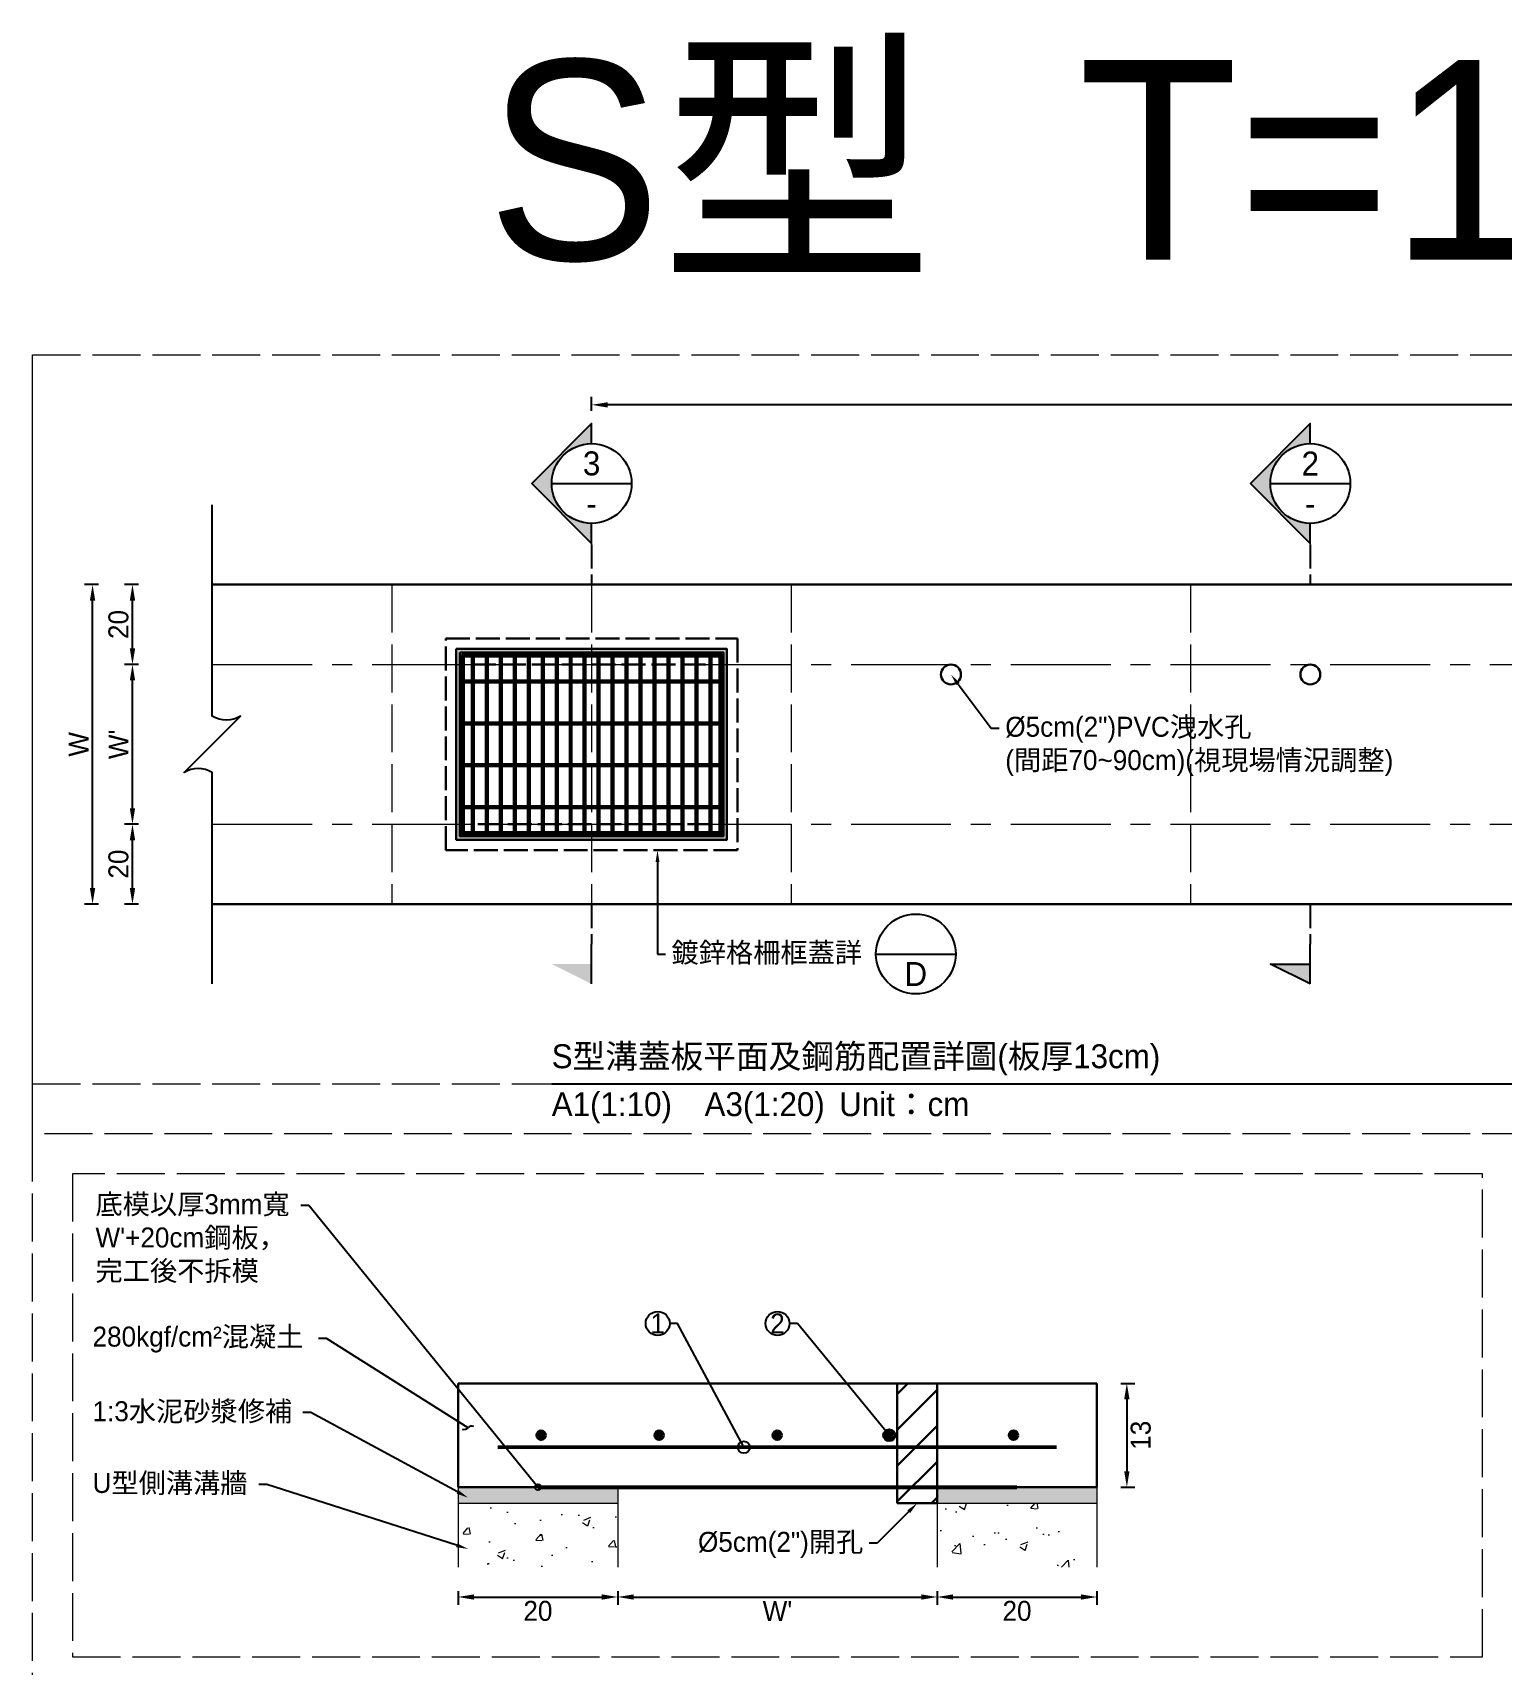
# Model space of a CAD drawing. Extents: x -2931 to 4779, y -2120 to 304.
# Drawn here: x -2000.9 to -1632.8, y -471.6 to -62.8 of the extents above; entities that cross this region are included whole.
import ezdxf
from ezdxf import colors
from ezdxf.entities.mleader import LeaderData, LeaderLine
from ezdxf.math import Vec2, Vec3

# ---------------------------------------------------------------- set-up
doc = ezdxf.new("R2010")
doc.units = 0
doc.header["$MEASUREMENT"] = 0
doc.linetypes.add('ACAD_ISO02W100', pattern=[15, 12, -3])
doc.linetypes.add('CENTERX2', pattern=[4, 2.5, -0.5, 0.5, -0.5])
doc.layers.add('一、4.基本-隱藏', color=9, linetype='ACAD_ISO02W100', lineweight=20, plot=False)
doc.layers.add('三、3.文字-註解文字', color=2, linetype='Continuous')
for name, color, linetype, lineweight in [('二、1.繪圖-既有設施', 8, 'Continuous', 20), ('二、2.繪圖-施作項目', 181, 'Continuous', 30), ('二、5.繪圖-鋼筋', 60, 'Continuous', 50), ('二、6.繪圖-其他施作項目', 35, 'Continuous', 30)]:
    doc.layers.add(name, color=color, linetype=linetype, lineweight=lineweight)
doc.styles.add('次圖名(詳圖)', font='MS PGothic.ttf', dxfattribs={"height": 6})
doc.styles.add('註解文字', font='MS PGothic.ttf', dxfattribs={"height": 5})
doc.styles.add('註解文字(詳圖)', font='MS PGothic.ttf', dxfattribs={"height": 6})
doc.dimstyles.new('註解文字', dxfattribs={"dimtxt": 5, "dimasz": 4, "dimexe": 2, "dimexo": 2.5, "dimgap": 1, "dimtad": 2, "dimzin": 0, "dimdsep": 46, "dimtxsty": '註解文字', "dimcen": 0.1, "dimclrd": 256, "dimclre": 256, "dimclrt": 256, "dimadec": 0, "dimazin": 0, "dimtfac": 1, "dimtofl": 0, "dimtmove": 0, "dimatfit": 3, "dimfxl": 1.5, "dimfxlon": 1, "dimtolj": 1, "dimtzin": 0, "dimlwd": -1, "dimlwe": -1, "dimarcsym": 1})
pattern_1 = [(45, (-3066.2158, -37.31), (-2.65165, 2.65165), []), (45, (-3065.332, -37.31), (-2.65165, 2.65165), []), (45, (-3064.448, -37.31), (-2.65165, 2.65165), []), (45, (-3063.564, -37.31), (-2.65165, 2.65165), [])]

# ---------------------------------------------------------------- blocks, each defined once
blk = doc.blocks.new('*D195')
at = {"layer": 'Defpoints', "color": 0, "transparency": 16777216}
for p in [(-1975.85, -200.96), (-1955.85, -200.96), (-1955.85, -220.96)]:
    blk.add_point(p, dxfattribs=at)
at = {"layer": '三、3.文字-註解文字', "transparency": 16777216}
for p, q in [((-1974.35, -200.96), (-1977.85, -200.96)), ((-1975.85, -216.96), (-1975.85, -204.96)), ((-1974.35, -220.96), (-1977.85, -220.96))]:
    blk.add_line(p, q, dxfattribs=at)
for points in [[(-1976.52, -204.96), (-1975.19, -204.96), (-1975.85, -200.96)], [(-1976.52, -216.96), (-1975.19, -216.96), (-1975.85, -220.96)]]:
    blk.add_solid(points, dxfattribs=at)
at = {"layer": '三、3.文字-註解文字', "transparency": 16777216, "insert": (-1979.35, -210.96), "char_height": 5, "attachment_point": 5, "rotation": 90, "style": '註解文字'}
blk.add_mtext('\\A1;20', dxfattribs=at)
blk = doc.blocks.new('*D196')
at = {"layer": 'Defpoints', "color": 0, "transparency": 16777216}
for p in [(-1975.85, -220.96), (-1955.85, -220.96), (-1955.85, -260.96)]:
    blk.add_point(p, dxfattribs=at)
at = {"layer": '三、3.文字-註解文字', "transparency": 16777216}
for p, q in [((-1974.35, -220.96), (-1977.85, -220.96)), ((-1975.85, -256.96), (-1975.85, -224.96)), ((-1974.35, -260.96), (-1977.85, -260.96))]:
    blk.add_line(p, q, dxfattribs=at)
for points in [[(-1976.52, -224.96), (-1975.19, -224.96), (-1975.85, -220.96)], [(-1976.52, -256.96), (-1975.19, -256.96), (-1975.85, -260.96)]]:
    blk.add_solid(points, dxfattribs=at)
at = {"layer": '三、3.文字-註解文字', "transparency": 16777216, "insert": (-1979.35, -240.96), "char_height": 5, "attachment_point": 5, "rotation": 90, "style": '註解文字'}
blk.add_mtext("\\A1;W'", dxfattribs=at)
blk = doc.blocks.new('*D197')
at = {"layer": 'Defpoints', "color": 0, "transparency": 16777216}
for p in [(-1975.85, -260.96), (-1955.85, -260.96), (-1955.85, -280.96)]:
    blk.add_point(p, dxfattribs=at)
at = {"layer": '三、3.文字-註解文字', "transparency": 16777216}
for p, q in [((-1974.35, -260.96), (-1977.85, -260.96)), ((-1975.85, -276.96), (-1975.85, -264.96)), ((-1974.35, -280.96), (-1977.85, -280.96))]:
    blk.add_line(p, q, dxfattribs=at)
for points in [[(-1976.52, -264.96), (-1975.19, -264.96), (-1975.85, -260.96)], [(-1976.52, -276.96), (-1975.19, -276.96), (-1975.85, -280.96)]]:
    blk.add_solid(points, dxfattribs=at)
at = {"layer": '三、3.文字-註解文字', "transparency": 16777216, "insert": (-1979.35, -270.96), "char_height": 5, "attachment_point": 5, "rotation": 90, "style": '註解文字'}
blk.add_mtext('\\A1;20', dxfattribs=at)
blk = doc.blocks.new('*D198')
at = {"layer": 'Defpoints', "color": 0, "transparency": 16777216}
for p in [(-1985.85, -200.96), (-1955.85, -200.96), (-1955.85, -280.96)]:
    blk.add_point(p, dxfattribs=at)
at = {"layer": '三、3.文字-註解文字', "transparency": 16777216}
for p, q in [((-1984.35, -200.96), (-1987.85, -200.96)), ((-1985.85, -276.96), (-1985.85, -204.96)), ((-1984.35, -280.96), (-1987.85, -280.96))]:
    blk.add_line(p, q, dxfattribs=at)
for points in [[(-1986.52, -204.96), (-1985.19, -204.96), (-1985.85, -200.96)], [(-1986.52, -276.96), (-1985.19, -276.96), (-1985.85, -280.96)]]:
    blk.add_solid(points, dxfattribs=at)
at = {"layer": '三、3.文字-註解文字', "transparency": 16777216, "insert": (-1989.35, -240.96), "char_height": 5, "attachment_point": 5, "rotation": 90, "style": '註解文字'}
blk.add_mtext('\\A1;W', dxfattribs=at)
blk = doc.blocks.new('*D199')
at = {"layer": 'Defpoints', "color": 0, "transparency": 16777216}
for p in [(-1860.85, -155.96), (-1860.85, -200.96), (-1360.85, -200.96)]:
    blk.add_point(p, dxfattribs=at)
at = {"layer": '三、3.文字-註解文字', "transparency": 16777216}
for p, q in [((-1860.85, -157.46), (-1860.85, -153.96)), ((-1360.85, -157.46), (-1360.85, -153.96)), ((-1364.85, -155.96), (-1856.85, -155.96))]:
    blk.add_line(p, q, dxfattribs=at)
for points in [[(-1856.85, -155.3), (-1856.85, -156.63), (-1860.85, -155.96)], [(-1364.85, -155.3), (-1364.85, -156.63), (-1360.85, -155.96)]]:
    blk.add_solid(points, dxfattribs=at)
at = {"layer": '三、3.文字-註解文字', "transparency": 16777216, "insert": (-1610.85, -152.46), "char_height": 5, "attachment_point": 5, "style": '註解文字'}
blk.add_mtext('\\A1;500±2', dxfattribs=at)
blk = doc.blocks.new('_Integral')
at = {"color": 0, "linetype": 'ByBlock', "lineweight": -2}
for centre, start, end in [((0.44, -0.09), 102, 168), ((-0.44, 0.09), 282, 348)]:
    blk.add_arc(centre, 0.454, start, end, dxfattribs=at)
blk = doc.blocks.new('_Small')
at = {"color": 0, "linetype": 'ByBlock', "lineweight": -2}
blk.add_circle((0, 0), 0.25, dxfattribs=at)
blk = doc.blocks.new('*D200')
at = {"layer": 'Defpoints', "color": 0, "transparency": 16777216}
for p in [(-1894.31, -436.96), (-1854.31, -436.96), (-1854.31, -454.46)]:
    blk.add_point(p, dxfattribs=at)
at = {"layer": '三、3.文字-註解文字', "transparency": 16777216}
for p, q in [((-1894.31, -452.96), (-1894.31, -456.46)), ((-1854.31, -452.96), (-1854.31, -456.46)), ((-1890.31, -454.46), (-1858.31, -454.46))]:
    blk.add_line(p, q, dxfattribs=at)
for points in [[(-1890.31, -453.8), (-1890.31, -455.13), (-1894.31, -454.46)], [(-1858.31, -453.8), (-1858.31, -455.13), (-1854.31, -454.46)]]:
    blk.add_solid(points, dxfattribs=at)
at = {"layer": '三、3.文字-註解文字', "transparency": 16777216, "insert": (-1874.31, -457.96), "char_height": 5, "attachment_point": 5, "style": '註解文字'}
blk.add_mtext('\\A1;20', dxfattribs=at)
blk = doc.blocks.new('*D201')
at = {"layer": 'Defpoints', "color": 0, "transparency": 16777216}
for p in [(-1854.31, -436.96), (-1774.31, -436.96), (-1774.31, -454.46)]:
    blk.add_point(p, dxfattribs=at)
at = {"layer": '三、3.文字-註解文字', "transparency": 16777216}
for p, q in [((-1854.31, -452.96), (-1854.31, -456.46)), ((-1774.31, -452.96), (-1774.31, -456.46)), ((-1850.31, -454.46), (-1778.31, -454.46))]:
    blk.add_line(p, q, dxfattribs=at)
for points in [[(-1850.31, -453.8), (-1850.31, -455.13), (-1854.31, -454.46)], [(-1778.31, -453.8), (-1778.31, -455.13), (-1774.31, -454.46)]]:
    blk.add_solid(points, dxfattribs=at)
at = {"layer": '三、3.文字-註解文字', "transparency": 16777216, "insert": (-1814.31, -457.96), "char_height": 5, "attachment_point": 5, "style": '註解文字'}
blk.add_mtext("\\A1;W'", dxfattribs=at)
blk = doc.blocks.new('*D202')
at = {"layer": 'Defpoints', "color": 0, "transparency": 16777216}
for p in [(-1774.31, -436.96), (-1734.31, -436.96), (-1734.31, -454.46)]:
    blk.add_point(p, dxfattribs=at)
at = {"layer": '三、3.文字-註解文字', "transparency": 16777216}
for p, q in [((-1774.31, -452.96), (-1774.31, -456.46)), ((-1734.31, -452.96), (-1734.31, -456.46)), ((-1770.31, -454.46), (-1738.31, -454.46))]:
    blk.add_line(p, q, dxfattribs=at)
for points in [[(-1770.31, -453.8), (-1770.31, -455.13), (-1774.31, -454.46)], [(-1738.31, -453.8), (-1738.31, -455.13), (-1734.31, -454.46)]]:
    blk.add_solid(points, dxfattribs=at)
at = {"layer": '三、3.文字-註解文字', "transparency": 16777216, "insert": (-1754.31, -457.96), "char_height": 5, "attachment_point": 5, "style": '註解文字'}
blk.add_mtext('\\A1;20', dxfattribs=at)
blk = doc.blocks.new('*D203')
at = {"layer": 'Defpoints', "color": 0, "transparency": 16777216}
for p in [(-1734.31, -400.96), (-1734.31, -426.96), (-1726.81, -426.96)]:
    blk.add_point(p, dxfattribs=at)
at = {"layer": '三、3.文字-註解文字', "transparency": 16777216}
for p, q in [((-1728.31, -400.96), (-1724.81, -400.96)), ((-1726.81, -404.96), (-1726.81, -422.96)), ((-1728.31, -426.96), (-1724.81, -426.96))]:
    blk.add_line(p, q, dxfattribs=at)
for points in [[(-1727.47, -404.96), (-1726.14, -404.96), (-1726.81, -400.96)], [(-1727.47, -422.96), (-1726.14, -422.96), (-1726.81, -426.96)]]:
    blk.add_solid(points, dxfattribs=at)
at = {"layer": '三、3.文字-註解文字', "transparency": 16777216, "insert": (-1723.31, -413.96), "char_height": 5, "attachment_point": 5, "rotation": 90, "style": '註解文字'}
blk.add_mtext('\\A1;13', dxfattribs=at)

msp = doc.modelspace()

# ---------------------------------------------------------------- hatches: boundary and pattern name
at = {"layer": '三、3.文字-註解文字'}
h = msp.add_hatch(color=256, dxfattribs=at)
h.dxf.hatch_style = 1
h.paths.add_polyline_path([(-1860.855, -160.658), (-1875.855, -175.658), (-1860.855, -190.658), (-1860.855, -185.658, -0.4142136), (-1870.855, -175.658, -0.4142136), (-1860.855, -165.658)])
h = msp.add_hatch(color=256, dxfattribs=at)
h.dxf.hatch_style = 1
h.paths.add_polyline_path([(-1680.855, -160.658), (-1695.855, -175.658), (-1680.855, -190.658), (-1680.855, -185.658, -0.4142136), (-1690.855, -175.658, -0.4142136), (-1680.855, -165.658)])
h = msp.add_hatch(color=256, dxfattribs=at)
h.dxf.hatch_style = 1
h.paths.add_polyline_path([(-1870.855, -295.964), (-1860.855, -300.964), (-1860.855, -295.964)])
h = msp.add_hatch(color=256, dxfattribs=at)
h.dxf.hatch_style = 1
h.paths.add_polyline_path([(-1690.855, -295.964), (-1680.855, -300.964), (-1680.855, -295.964)])
at = {"layer": '二、1.繪圖-既有設施'}
h = msp.add_hatch(dxfattribs=at)
h.set_pattern_fill('CROSS', color=256, scale=0.2)
h.set_pattern_definition([(0, (-457023.2273, -667061.6937), (1.27, 1.27), [0.635, -1.905]), (90, (-457022.9098, -667062.0112), (-1.27, 1.27), [0.635, -1.905])])
h.paths.add_polyline_path([(-1854.307, -426.964), (-1894.307, -426.964), (-1894.307, -430.964), (-1854.307, -430.964)])
h.paths.add_polyline_path([(-1734.307, -426.964), (-1774.307, -426.964), (-1774.307, -430.964), (-1734.307, -430.964)])
h = msp.add_hatch(dxfattribs=at)
h.set_pattern_fill('AR-CONC', color=256, scale=0.1)
h.set_pattern_definition([(50, (-457023.227, -667061.694), (18.2184669, -1.59390855), [1.905, -20.955]), (355, (-457023.227, -667061.694), (-3.52434214, 19.10568452), [1.524, -16.7640584]), (100.4514447, (-457021.709, -667061.826), (14.6941247, 17.5117752), [1.6190009, -17.80902446]), (46.1842, (-457023.227, -667056.614), (27.1079041, -4.2042328), [2.8575, -31.4325]), (96.6355576, (-457020.968, -667056.964), (23.7404134, 24.7426125), [2.4285023, -26.7135608]), (351.184151, (-457023.227, -667056.614), (23.7404134, 24.7426125), [2.2859967, -25.1459732]), (21, (-457020.687, -667057.884), (15.16143913, -10.22651982), [1.905, -20.955]), (326, (-457020.687, -667057.884), (6.18020283, 18.4187966), [1.524, -16.764]), (71.451445, (-457019.424, -667058.736), (21.34164193, 8.1922769), [1.6190009, -17.80899376]), (37.5, (-457023.227, -667061.6937), (0.308860325, 8.455503887), [0, -16.5608, 0, -17.018, 0, -16.8275]), (7.5, (-457023.227, -667061.694), (6.68196625, 10.01805748), [0, -9.7028, 0, -16.1798, 0, -6.4135]), (327.5, (-457028.8915, -667061.694), (13.559059517, -0.5728744), [0, -6.35, 0, -19.812, 0, -26.289]), (317.5, (-457031.431, -667061.694), (14.81291814, 2.5426491), [0, -8.255, 0, -13.1572, 0, -18.669])])
h.paths.add_polyline_path([(-1774.307, -446.964), (-1734.307, -446.964), (-1734.307, -430.964), (-1774.307, -430.964)])
h.paths.add_polyline_path([(-1894.307, -446.964), (-1854.307, -446.964), (-1854.307, -430.964), (-1894.307, -430.964)])
at = {"layer": '二、5.繪圖-鋼筋'}
h = msp.add_hatch(color=256, dxfattribs=at)
h.dxf.hatch_style = 1
h.paths.add_polyline_path([(-1872.507, -413.964, 1), (-1874.507, -413.964, 1)])
h = msp.add_hatch(color=256, dxfattribs=at)
h.dxf.hatch_style = 1
h.paths.add_polyline_path([(-1842.927, -413.964, 1), (-1844.927, -413.964, 1)])
h = msp.add_hatch(color=256, dxfattribs=at)
h.dxf.hatch_style = 1
h.paths.add_polyline_path([(-1813.357, -413.964, 1), (-1815.357, -413.964, 1)])
h = msp.add_hatch(color=256, dxfattribs=at)
h.dxf.hatch_style = 1
h.paths.add_polyline_path([(-1785.307, -413.964, 1), (-1787.307, -413.964, 1)])
h = msp.add_hatch(color=256, dxfattribs=at)
h.dxf.hatch_style = 1
h.paths.add_polyline_path([(-1754.207, -413.964, 1), (-1756.207, -413.964, 1)])
at = {"layer": '二、6.繪圖-其他施作項目'}
h = msp.add_hatch(color=256, dxfattribs=at)
h.dxf.hatch_style = 1
h.paths.add_polyline_path([(-1894.755, -217.064), (-1894.755, -264.864), (-1826.955, -264.864), (-1826.955, -217.064)])
h.paths.add_polyline_path([(-1893.855, -217.964), (-1827.855, -217.964), (-1827.855, -263.964), (-1893.855, -263.964)], flags=16)
h.paths.add_polyline_path([(-1890.855, -220.964), (-1830.855, -220.964), (-1830.855, -260.964), (-1890.855, -260.964)], flags=0)
h = msp.add_hatch(dxfattribs=at)
h.set_pattern_fill('ANSI34', color=256, scale=5)
h.set_pattern_definition(pattern_1)
h.paths.add_polyline_path([(-1828.855, -224.964), (-1892.855, -224.964), (-1892.855, -225.464), (-1828.855, -225.464)])
h = msp.add_hatch(dxfattribs=at)
h.set_pattern_fill('ANSI34', color=256, scale=5)
h.set_pattern_definition(pattern_1)
h.paths.add_polyline_path([(-1828.855, -235.464), (-1892.855, -235.464), (-1892.855, -235.964), (-1828.855, -235.964)])
h = msp.add_hatch(dxfattribs=at)
h.set_pattern_fill('ANSI34', color=256, scale=5)
h.set_pattern_definition(pattern_1)
h.paths.add_polyline_path([(-1828.855, -245.964), (-1892.855, -245.964), (-1892.855, -246.464), (-1828.855, -246.464)])
h = msp.add_hatch(dxfattribs=at)
h.set_pattern_fill('ANSI34', color=256, scale=5)
h.set_pattern_definition(pattern_1)
h.paths.add_polyline_path([(-1828.855, -256.464), (-1892.855, -256.464), (-1892.855, -256.964), (-1828.855, -256.964)])
h = msp.add_hatch(dxfattribs=at)
h.set_pattern_fill('ANSI31', color=256, scale=2)
h.set_pattern_definition([(45, (-457292.82, -665960.346), (-4.49012806, 4.49012806), [])])
h.paths.add_polyline_path([(-1774.307, -400.964), (-1784.307, -400.964), (-1784.307, -430.964), (-1774.307, -430.964)])

# ---------------------------------------------------------------- linework, layer by layer
at = {"layer": '一、4.基本-隱藏'}
for points in [[(-2000.855, -143.464), (-1220.855, -143.464), (-1220.855, -650.464), (-2000.855, -650.464)], [(-2000.855, -143.464), (-1220.855, -143.464), (-1220.855, -338.464), (-2000.855, -338.464)], [(-1637.759, -348.464), (-1990.855, -348.464), (-1990.855, -469.464), (-1637.759, -469.464)]]:
    msp.add_lwpolyline(points, close=True, dxfattribs=at)
for points in [[(-1910.855, -200.964), (-1910.855, -280.964)], [(-1860.855, -200.964), (-1860.855, -280.964)], [(-1810.855, -200.964), (-1810.855, -280.964)], [(-1710.855, -200.964), (-1710.855, -280.964)], [(-2000.855, -325.964), (-1220.855, -325.964)], [(-1990.855, -469.464), (-1637.759, -469.464)]]:
    msp.add_lwpolyline(points, dxfattribs=at)
at = {"layer": '三、3.文字-註解文字'}
for points in [[(-1860.855, -165.658), (-1860.855, -160.658), (-1875.855, -175.658), (-1860.855, -190.658), (-1860.855, -185.658)], [(-1680.855, -165.658), (-1680.855, -160.658), (-1695.855, -175.658), (-1680.855, -190.658), (-1680.855, -185.658)], [(-1870.855, -175.658), (-1850.855, -175.658)], [(-1690.855, -175.658), (-1670.855, -175.658)], [(-1860.855, -300.964), (-1860.855, -290.964)], [(-1789.658, -293.464), (-1769.658, -293.464)], [(-1680.855, -300.964), (-1680.855, -290.964)], [(-1680.855, -300.964), (-1690.855, -295.964), (-1680.855, -295.964)], [(-1870.855, -325.964), (-1350.855, -325.964)]]:
    msp.add_lwpolyline(points, dxfattribs=at)
msp.add_lwpolyline([(-1955.855, -300.964), (-1955.855, -248.035, 0.2828427), (-1962.926, -248.035), (-1948.784, -233.893, -0.2828427), (-1955.855, -233.893), (-1955.855, -180.964)], format="xyb", dxfattribs=at)
at = {"layer": '三、3.文字-註解文字', "linetype": 'ACAD_ISO02W100', "ltscale": 0.5}
for points in [[(-1860.855, -190.964), (-1860.855, -200.964)], [(-1680.855, -190.964), (-1680.855, -200.964)], [(-1860.855, -280.964), (-1860.855, -290.964)], [(-1680.855, -280.964), (-1680.855, -290.964)]]:
    msp.add_lwpolyline(points, dxfattribs=at)
at = {"layer": '三、3.文字-註解文字'}
for centre, radius in [((-1860.855, -175.658), 10), ((-1680.855, -175.658), 10), ((-1779.658, -293.464), 10), ((-1844.307, -385.964), 3), ((-1814.307, -385.964), 3)]:
    msp.add_circle(centre, radius, dxfattribs=at)
at = {"layer": '二、1.繪圖-既有設施', "linetype": 'CENTERX2', "ltscale": 10}
for points in [[(-1955.855, -220.964), (-1265.855, -220.964)], [(-1955.855, -260.964), (-1265.855, -260.964)]]:
    msp.add_lwpolyline(points, dxfattribs=at)
at = {"layer": '二、1.繪圖-既有設施'}
for points in [[(-1894.307, -426.964), (-1894.307, -446.964)], [(-1854.307, -426.964), (-1854.307, -446.964)], [(-1774.307, -426.964), (-1774.307, -446.964)], [(-1734.307, -426.964), (-1734.307, -446.964)], [(-1894.307, -430.964), (-1854.307, -430.964)], [(-1774.307, -430.964), (-1734.307, -430.964)]]:
    msp.add_lwpolyline(points, dxfattribs=at)
at = {"layer": '二、2.繪圖-施作項目'}
for points in [[(-1955.855, -200.964), (-1265.855, -200.964)], [(-1955.855, -280.964), (-1265.855, -280.964)], [(-1894.307, -400.964), (-1734.307, -400.964)], [(-1894.307, -400.964), (-1894.307, -426.964)], [(-1734.307, -426.964), (-1734.307, -400.964)], [(-1894.307, -426.964), (-1734.307, -426.964)]]:
    msp.add_lwpolyline(points, dxfattribs=at)
at = {"layer": '二、5.繪圖-鋼筋'}
msp.add_lwpolyline([(-1884.307, -416.964), (-1744.407, -416.964)], dxfattribs=at)
for centre in [(-1873.507, -413.964), (-1843.927, -413.964), (-1814.357, -413.964), (-1786.307, -413.964), (-1755.207, -413.964)]:
    msp.add_circle(centre, 1, dxfattribs=at)
at = {"layer": '二、6.繪圖-其他施作項目', "linetype": 'ACAD_ISO02W100', "ltscale": 0.5}
for points in [[(-1897.355, -214.464), (-1824.355, -214.464), (-1824.355, -267.464), (-1897.355, -267.464)], [(-1890.855, -220.964), (-1830.855, -220.964), (-1830.855, -260.964), (-1890.855, -260.964)]]:
    msp.add_lwpolyline(points, close=True, dxfattribs=at)
at = {"layer": '二、6.繪圖-其他施作項目'}
for points in [[(-1894.755, -217.064), (-1826.955, -217.064), (-1826.955, -264.864), (-1894.755, -264.864)], [(-1893.855, -217.964), (-1827.855, -217.964), (-1827.855, -263.964), (-1893.855, -263.964)], [(-1893.355, -218.464), (-1828.355, -218.464), (-1828.355, -263.464), (-1893.355, -263.464)]]:
    msp.add_lwpolyline(points, close=True, dxfattribs=at)
for points in [[(-1893.355, -218.464), (-1828.355, -218.464)], [(-1893.355, -218.464), (-1893.355, -263.464)], [(-1892.855, -218.464), (-1892.855, -263.464)], [(-1892.855, -218.964), (-1828.855, -218.964)], [(-1890.855, -218.964), (-1890.855, -224.964)], [(-1890.355, -218.964), (-1890.355, -224.964)], [(-1887.355, -218.964), (-1887.355, -224.964)], [(-1886.855, -218.964), (-1886.855, -224.964)], [(-1883.855, -218.964), (-1883.855, -224.964)], [(-1883.355, -218.964), (-1883.355, -224.964)], [(-1880.355, -218.964), (-1880.355, -224.964)], [(-1879.855, -218.964), (-1879.855, -224.964)], [(-1876.855, -218.964), (-1876.855, -224.964)], [(-1876.355, -218.964), (-1876.355, -224.964)], [(-1873.355, -218.964), (-1873.355, -224.964)], [(-1872.855, -218.964), (-1872.855, -224.964)], [(-1869.855, -218.964), (-1869.855, -224.964)], [(-1869.355, -218.964), (-1869.355, -224.964)], [(-1866.355, -218.964), (-1866.355, -224.964)], [(-1865.855, -218.964), (-1865.855, -224.964)], [(-1862.855, -218.964), (-1862.855, -224.964)], [(-1862.355, -218.964), (-1862.355, -224.964)], [(-1859.355, -218.964), (-1859.355, -224.964)], [(-1858.855, -218.964), (-1858.855, -224.964)], [(-1855.855, -218.964), (-1855.855, -224.964)], [(-1855.355, -218.964), (-1855.355, -224.964)], [(-1852.355, -218.964), (-1852.355, -224.964)], [(-1851.855, -218.964), (-1851.855, -224.964)], [(-1848.855, -218.964), (-1848.855, -224.964)], [(-1848.355, -218.964), (-1848.355, -224.964)], [(-1845.355, -218.964), (-1845.355, -224.964)], [(-1844.855, -218.964), (-1844.855, -224.964)], [(-1841.855, -218.964), (-1841.855, -224.964)], [(-1841.355, -218.964), (-1841.355, -224.964)], [(-1838.355, -218.964), (-1838.355, -224.964)], [(-1837.855, -218.964), (-1837.855, -224.964)], [(-1834.855, -218.964), (-1834.855, -224.964)], [(-1834.355, -218.964), (-1834.355, -224.964)], [(-1831.355, -218.964), (-1831.355, -224.964)], [(-1830.855, -218.964), (-1830.855, -224.964)], [(-1828.855, -218.464), (-1828.855, -263.464)], [(-1828.355, -218.464), (-1828.355, -263.464)], [(-1892.855, -224.964), (-1828.855, -224.964)], [(-1892.855, -225.464), (-1828.855, -225.464)], [(-1890.855, -225.464), (-1890.855, -235.464)], [(-1890.355, -225.464), (-1890.355, -235.464)], [(-1887.355, -225.464), (-1887.355, -235.464)], [(-1886.855, -225.464), (-1886.855, -235.464)], [(-1883.855, -225.464), (-1883.855, -235.464)], [(-1883.355, -225.464), (-1883.355, -235.464)], [(-1880.355, -225.464), (-1880.355, -235.464)], [(-1879.855, -225.464), (-1879.855, -235.464)], [(-1876.855, -225.464), (-1876.855, -235.464)], [(-1876.355, -225.464), (-1876.355, -235.464)], [(-1873.355, -225.464), (-1873.355, -235.464)], [(-1872.855, -225.464), (-1872.855, -235.464)], [(-1869.855, -225.464), (-1869.855, -235.464)], [(-1869.355, -225.464), (-1869.355, -235.464)], [(-1866.355, -225.464), (-1866.355, -235.464)], [(-1865.855, -225.464), (-1865.855, -235.464)], [(-1862.855, -225.464), (-1862.855, -235.464)], [(-1862.355, -225.464), (-1862.355, -235.464)], [(-1859.355, -225.464), (-1859.355, -235.464)], [(-1858.855, -225.464), (-1858.855, -235.464)], [(-1855.855, -225.464), (-1855.855, -235.464)], [(-1855.355, -225.464), (-1855.355, -235.464)], [(-1852.355, -225.464), (-1852.355, -235.464)], [(-1851.855, -225.464), (-1851.855, -235.464)], [(-1848.855, -225.464), (-1848.855, -235.464)], [(-1848.355, -225.464), (-1848.355, -235.464)], [(-1845.355, -225.464), (-1845.355, -235.464)], [(-1844.855, -225.464), (-1844.855, -235.464)], [(-1841.855, -225.464), (-1841.855, -235.464)], [(-1841.355, -225.464), (-1841.355, -235.464)], [(-1838.355, -225.464), (-1838.355, -235.464)], [(-1837.855, -225.464), (-1837.855, -235.464)], [(-1834.855, -225.464), (-1834.855, -235.464)], [(-1834.355, -225.464), (-1834.355, -235.464)], [(-1831.355, -225.464), (-1831.355, -235.464)], [(-1830.855, -225.464), (-1830.855, -235.464)], [(-1892.855, -235.464), (-1828.855, -235.464)], [(-1892.855, -235.964), (-1828.855, -235.964)], [(-1890.855, -235.964), (-1890.855, -245.964)], [(-1890.355, -235.964), (-1890.355, -245.964)], [(-1887.355, -235.964), (-1887.355, -245.964)], [(-1886.855, -235.964), (-1886.855, -245.964)], [(-1883.855, -235.964), (-1883.855, -245.964)], [(-1883.355, -235.964), (-1883.355, -245.964)], [(-1880.355, -235.964), (-1880.355, -245.964)], [(-1879.855, -235.964), (-1879.855, -245.964)], [(-1876.855, -235.964), (-1876.855, -245.964)], [(-1876.355, -235.964), (-1876.355, -245.964)], [(-1873.355, -235.964), (-1873.355, -245.964)], [(-1872.855, -235.964), (-1872.855, -245.964)], [(-1869.855, -235.964), (-1869.855, -245.964)], [(-1869.355, -235.964), (-1869.355, -245.964)], [(-1866.355, -235.964), (-1866.355, -245.964)], [(-1865.855, -235.964), (-1865.855, -245.964)], [(-1862.855, -235.964), (-1862.855, -245.964)], [(-1862.355, -235.964), (-1862.355, -245.964)], [(-1859.355, -235.964), (-1859.355, -245.964)], [(-1858.855, -235.964), (-1858.855, -245.964)], [(-1855.855, -235.964), (-1855.855, -245.964)], [(-1855.355, -235.964), (-1855.355, -245.964)], [(-1852.355, -235.964), (-1852.355, -245.964)], [(-1851.855, -235.964), (-1851.855, -245.964)], [(-1848.855, -235.964), (-1848.855, -245.964)], [(-1848.355, -235.964), (-1848.355, -245.964)], [(-1845.355, -235.964), (-1845.355, -245.964)], [(-1844.855, -235.964), (-1844.855, -245.964)], [(-1841.855, -235.964), (-1841.855, -245.964)], [(-1841.355, -235.964), (-1841.355, -245.964)], [(-1838.355, -235.964), (-1838.355, -245.964)], [(-1837.855, -235.964), (-1837.855, -245.964)], [(-1834.855, -235.964), (-1834.855, -245.964)], [(-1834.355, -235.964), (-1834.355, -245.964)], [(-1831.355, -235.964), (-1831.355, -245.964)], [(-1830.855, -235.964), (-1830.855, -245.964)], [(-1892.855, -245.964), (-1828.855, -245.964)], [(-1892.855, -246.464), (-1828.855, -246.464)], [(-1890.855, -246.464), (-1890.855, -256.464)], [(-1890.355, -246.464), (-1890.355, -256.464)], [(-1887.355, -246.464), (-1887.355, -256.464)], [(-1886.855, -246.464), (-1886.855, -256.464)], [(-1883.855, -246.464), (-1883.855, -256.464)], [(-1883.355, -246.464), (-1883.355, -256.464)], [(-1880.355, -246.464), (-1880.355, -256.464)], [(-1879.855, -246.464), (-1879.855, -256.464)], [(-1876.855, -246.464), (-1876.855, -256.464)], [(-1876.355, -246.464), (-1876.355, -256.464)], [(-1873.355, -246.464), (-1873.355, -256.464)], [(-1872.855, -246.464), (-1872.855, -256.464)], [(-1869.855, -246.464), (-1869.855, -256.464)], [(-1869.355, -246.464), (-1869.355, -256.464)], [(-1866.355, -246.464), (-1866.355, -256.464)], [(-1865.855, -246.464), (-1865.855, -256.464)], [(-1862.855, -246.464), (-1862.855, -256.464)], [(-1862.355, -246.464), (-1862.355, -256.464)], [(-1859.355, -246.464), (-1859.355, -256.464)], [(-1858.855, -246.464), (-1858.855, -256.464)], [(-1855.855, -246.464), (-1855.855, -256.464)], [(-1855.355, -246.464), (-1855.355, -256.464)], [(-1852.355, -246.464), (-1852.355, -256.464)], [(-1851.855, -246.464), (-1851.855, -256.464)], [(-1848.855, -246.464), (-1848.855, -256.464)], [(-1848.355, -246.464), (-1848.355, -256.464)], [(-1845.355, -246.464), (-1845.355, -256.464)], [(-1844.855, -246.464), (-1844.855, -256.464)], [(-1841.855, -246.464), (-1841.855, -256.464)], [(-1841.355, -246.464), (-1841.355, -256.464)], [(-1838.355, -246.464), (-1838.355, -256.464)], [(-1837.855, -246.464), (-1837.855, -256.464)], [(-1834.855, -246.464), (-1834.855, -256.464)], [(-1834.355, -246.464), (-1834.355, -256.464)], [(-1831.355, -246.464), (-1831.355, -256.464)], [(-1830.855, -246.464), (-1830.855, -256.464)], [(-1892.855, -256.464), (-1828.855, -256.464)], [(-1892.855, -256.964), (-1828.855, -256.964)], [(-1890.855, -256.964), (-1890.855, -262.964)], [(-1890.355, -256.964), (-1890.355, -262.964)], [(-1887.355, -256.964), (-1887.355, -262.964)], [(-1886.855, -256.964), (-1886.855, -262.964)], [(-1883.855, -256.964), (-1883.855, -262.964)], [(-1883.355, -256.964), (-1883.355, -262.964)], [(-1880.355, -256.964), (-1880.355, -262.964)], [(-1879.855, -256.964), (-1879.855, -262.964)], [(-1876.855, -256.964), (-1876.855, -262.964)], [(-1876.355, -256.964), (-1876.355, -262.964)], [(-1873.355, -256.964), (-1873.355, -262.964)], [(-1872.855, -256.964), (-1872.855, -262.964)], [(-1869.855, -256.964), (-1869.855, -262.964)], [(-1869.355, -256.964), (-1869.355, -262.964)], [(-1866.355, -256.964), (-1866.355, -262.964)], [(-1865.855, -256.964), (-1865.855, -262.964)], [(-1862.855, -256.964), (-1862.855, -262.964)], [(-1862.355, -256.964), (-1862.355, -262.964)], [(-1859.355, -256.964), (-1859.355, -262.964)], [(-1858.855, -256.964), (-1858.855, -262.964)], [(-1855.855, -256.964), (-1855.855, -262.964)], [(-1855.355, -256.964), (-1855.355, -262.964)], [(-1852.355, -256.964), (-1852.355, -262.964)], [(-1851.855, -256.964), (-1851.855, -262.964)], [(-1848.855, -256.964), (-1848.855, -262.964)], [(-1848.355, -256.964), (-1848.355, -262.964)], [(-1845.355, -256.964), (-1845.355, -262.964)], [(-1844.855, -256.964), (-1844.855, -262.964)], [(-1841.855, -256.964), (-1841.855, -262.964)], [(-1841.355, -256.964), (-1841.355, -262.964)], [(-1838.355, -256.964), (-1838.355, -262.964)], [(-1837.855, -256.964), (-1837.855, -262.964)], [(-1834.855, -256.964), (-1834.855, -262.964)], [(-1834.355, -256.964), (-1834.355, -262.964)], [(-1831.355, -256.964), (-1831.355, -262.964)], [(-1830.855, -256.964), (-1830.855, -262.964)], [(-1893.355, -263.464), (-1828.355, -263.464)], [(-1892.855, -262.964), (-1828.855, -262.964)], [(-1784.307, -430.964), (-1784.307, -400.964)], [(-1774.307, -430.964), (-1774.307, -400.964)], [(-1784.307, -430.964), (-1774.307, -430.964)]]:
    msp.add_lwpolyline(points, dxfattribs=at)
at = {"layer": '二、6.繪圖-其他施作項目', "linetype": 'Continuous', "const_width": 1}
msp.add_lwpolyline([(-1874.307, -426.964), (-1754.307, -426.964)], dxfattribs=at)
at = {"layer": '二、6.繪圖-其他施作項目'}
for centre in [(-1770.855, -223.464), (-1680.855, -223.464)]:
    msp.add_circle(centre, 2.5, dxfattribs=at)

# ---------------------------------------------------------------- texts
at = {"layer": '三、3.文字-註解文字'}
for s, width, gutter_width, insert, char_height, attachment_point, style in [("{\\fMS PGothic|b0|i0|c128|p34;S型  T=13、W}'{\\fMS PGothic|b0|i0|c128|p34;=}4{\\fMS PGothic|b0|i0|c128|p34;0}", 588.65878, 25, (-1610.855, -123.464), 50, 8, '註解文字'), ('3', 6.60394, 25, (-1860.855, -170.658), 6, 5, '註解文字(詳圖)'), ('2', 6.60394, 25, (-1680.855, -170.658), 6, 5, '註解文字(詳圖)'), ('-', 6.60394, 25, (-1860.855, -180.658), 6, 5, '註解文字(詳圖)'), ('-', 6.60394, 25, (-1680.855, -180.658), 6, 5, '註解文字(詳圖)'), ('D', 6.60394, 25, (-1779.658, -298.464), 6, 5, '註解文字(詳圖)'), ('S{\\fMS PGothic|b0|i0|c128|p34;型溝蓋板平面及鋼筋配置詳圖(板厚13cm)}', 215.37549, 15, (-1870.855, -319.964), 6, 4, '次圖名(詳圖)'), ('A1(1:10)\u3000A3(1:20){\\fMS PGothic|b0|i0|c128|p34;^IUnit：cm}', 136.03259, 15, (-1870.855, -331.964), 6, 4, '次圖名(詳圖)'), ('1', 8.38231, 30, (-1844.307, -385.964), 5, 5, '註解文字'), ('2', 8.38231, 30, (-1814.307, -385.964), 5, 5, '註解文字')]:
    msp.add_mtext_dynamic_manual_height_columns(s, width=width, gutter_width=gutter_width, heights=[0], dxfattribs=dict(at, insert=insert, char_height=char_height, attachment_point=attachment_point, style=style))

# ---------------------------------------------------------------- dimensions: what is measured, and where the dimension line sits
for base, p1, p2, text, picture, middle in [((-1860.855, -155.964), (-1360.855, -200.964), (-1860.855, -200.964), '500±2', '*D199', (-1610.855, -152.464)), ((-1854.307, -454.464), (-1894.307, -436.964), (-1854.307, -436.964), '20', '*D200', (-1874.307, -457.964)), ((-1774.307, -454.464), (-1854.307, -436.964), (-1774.307, -436.964), "W'", '*D201', (-1814.307, -457.964)), ((-1734.307, -454.464), (-1774.307, -436.964), (-1734.307, -436.964), '20', '*D202', (-1754.307, -457.964))]:
    dim = msp.add_linear_dim(base=base, p1=p1, p2=p2, text=text, dimstyle='註解文字', dxfattribs=at)
    dim.commit()
    dim.dimension.update_dxf_attribs({"geometry": picture, "text_midpoint": middle})
for base, p1, p2, text, picture, middle in [((-1985.855, -200.964), (-1955.855, -280.964), (-1955.855, -200.964), 'W', '*D198', (-1989.355, -240.964)), ((-1975.855, -200.964), (-1955.855, -220.964), (-1955.855, -200.964), '20', '*D195', (-1979.355, -210.964)), ((-1975.855, -220.964), (-1955.855, -260.964), (-1955.855, -220.964), "W'", '*D196', (-1979.355, -240.964)), ((-1975.855, -260.964), (-1955.855, -280.964), (-1955.855, -260.964), '20', '*D197', (-1979.355, -270.964)), ((-1726.807, -426.964), (-1734.307, -400.964), (-1734.307, -426.964), '13', '*D203', (-1723.307, -413.964))]:
    dim = msp.add_linear_dim(base=base, p1=p1, p2=p2, angle=90, text=text, dimstyle='註解文字', dxfattribs=at)
    dim.commit()
    dim.dimension.update_dxf_attribs({"geometry": picture, "text_midpoint": middle})

# ---------------------------------------------------------------- leaders
ml = msp.add_multileader_mtext('Standard', dxfattribs=at)
ml.set_content('{\\fMS PGothic|b0|i0|c128|p34;%%C5cm(2")PVC洩水孔\\P(間距70~90cm)(視現場情況調整)}', color=256, style='註解文字')
ml.set_leader_properties(color=144, linetype='ByLayer', lineweight=-1)
ml.build(insert=Vec2(0, 0))
ml.multileader.update_dxf_attribs({"dogleg_length": 2, "arrow_head_size": 3})
ctx = ml.context
ctx.base_point, ctx.char_height, ctx.arrow_head_size, ctx.landing_gap_size, ctx.plane_origin = Vec3(-1758.749, -236.919), 5, 3, 1.5, Vec3(-1770.855, -223.464)
notes = []
notes.append((ctx, [(1, (1, 1, 0), (-1760.749, -236.919), (1, 0), 2, [(0, [(-1770.855, -223.464)], 0, [])])]))
ctx.mtext.insert, ctx.mtext.width, ctx.mtext.flow_direction = Vec3(-1757.249, -234.063), 101.32193, 5
ml = msp.add_multileader_mtext('Standard', dxfattribs=at)
ml.set_content('鍍鋅格柵框蓋詳', color=256, style='註解文字')
ml.set_leader_properties(color=144, linetype='ByLayer', lineweight=-1)
ml.build(insert=Vec2(0, 0))
ml.multileader.update_dxf_attribs({"dogleg_length": 2, "arrow_head_size": 3})
ctx = ml.context
ctx.base_point, ctx.char_height, ctx.arrow_head_size, ctx.landing_gap_size, ctx.plane_origin = Vec3(-1842.355, -293.464), 5, 3, 1.5, Vec3(-1861.904, -349.641)
notes.append((ctx, [(1, (1, 1, 0), (-1844.355, -293.464), (1, 0), 2, [(0, [(-1844.355, -267.464)], 0, [])])]))
ctx.mtext.insert, ctx.mtext.width, ctx.mtext.flow_direction = Vec3(-1840.855, -290.609), 122.40528, 5
ml = msp.add_multileader_mtext('Standard', dxfattribs=at)
ml.set_content("{\\fMS PGothic|b0|i0|c128|p34;底模以厚3mm寬}W'{\\fMS PGothic|b0|i0|c128|p34;+20cm鋼板，完工後不拆模}", color=256, style='註解文字')
ml.set_leader_properties(color=144, linetype='ByLayer', lineweight=-1)
ml.set_arrow_properties(name='SMALL')
ml.build(insert=Vec2(0, 0))
ml.multileader.update_dxf_attribs({"dogleg_length": 2, "arrow_head_size": 3})
ctx = ml.context
ctx.base_point, ctx.char_height, ctx.arrow_head_size, ctx.landing_gap_size, ctx.plane_origin = Vec3(-1986.616, -356.447), 5, 3, 1.5, Vec3(-1847.606, -450.453)
notes.append((ctx, [(1, (1, 1, 0), (-1931.673, -356.447), (-1, 0), 2, [(0, [(-1874.307, -426.964)], 0, [])])]))
ctx.mtext.insert, ctx.mtext.width, ctx.mtext.flow_direction = Vec3(-1985.116, -353.606), 51.27145, 5
ml = msp.add_multileader_mtext('Standard', dxfattribs=at)
ml.set_content('{\\fMS PGothic|b0|i0|c128|p34; }', color=256, style='註解文字')
ml.set_leader_properties(color=144, linetype='ByLayer', lineweight=-1)
ml.set_arrow_properties(name='SMALL')
ml.build(insert=Vec2(0, 0))
ml.multileader.update_dxf_attribs({"dogleg_length": 2, "arrow_head_size": 6})
ctx = ml.context
ctx.base_point, ctx.char_height, ctx.arrow_head_size, ctx.landing_gap_size, ctx.plane_origin = Vec3(-1846.523, -385.964), 5, 6, 1.5, Vec3(-1822.718, -392.618)
ctx.text_align_type = 2
notes.append((ctx, [(0, (1, 1, 0), (-1839.307, -385.964), (-1, 0), 2, [(0, [(-1822.718, -416.964)], 0, [])])]))
ctx.mtext.insert, ctx.mtext.alignment, ctx.mtext.flow_direction = Vec3(-1842.807, -383.464), 3, 5
ml = msp.add_multileader_mtext('Standard', dxfattribs=at)
ml.set_content('{\\fMS PGothic|b0|i0|c128|p34; }', color=256, style='註解文字')
ml.set_leader_properties(color=144, linetype='ByLayer', lineweight=-1)
ml.set_arrow_properties(name='SMALL')
ml.build(insert=Vec2(0, 0))
ml.multileader.update_dxf_attribs({"dogleg_length": 2, "arrow_head_size": 6})
ctx = ml.context
ctx.base_point, ctx.char_height, ctx.arrow_head_size, ctx.landing_gap_size, ctx.plane_origin = Vec3(-1816.523, -385.964), 5, 6, 1.5, Vec3(-1792.718, -392.618)
ctx.text_align_type = 2
notes.append((ctx, [(0, (1, 1, 0), (-1809.307, -385.964), (-1, 0), 2, [(0, [(-1786.307, -413.964)], 0, [])])]))
ctx.mtext.insert, ctx.mtext.alignment, ctx.mtext.flow_direction = Vec3(-1812.807, -383.464), 3, 5
ml = msp.add_multileader_mtext('Standard', dxfattribs=at)
ml.set_content('280kgf/cm²混凝土', color=256, style='註解文字')
ml.set_leader_properties(color=144, linetype='ByLayer', lineweight=-1)
ml.set_arrow_properties(name='INTEGRAL')
ml.build(insert=Vec2(0, 0))
ml.multileader.update_dxf_attribs({"dogleg_length": 2, "arrow_head_size": 3})
ctx = ml.context
ctx.base_point, ctx.char_height, ctx.arrow_head_size, ctx.landing_gap_size, ctx.plane_origin = Vec3(-1987.355, -389.743), 5, 3, 1.5, Vec3(-1847.606, -437.305)
notes.append((ctx, [(1, (1, 1, 0), (-1927.298, -389.743), (-1, 0), 2, [(0, [(-1891.807, -412.073)], 0, [])])]))
ctx.mtext.insert, ctx.mtext.width, ctx.mtext.flow_direction = Vec3(-1985.855, -386.76), 107.51878, 5
ml = msp.add_multileader_mtext('Standard', dxfattribs=at)
ml.set_content('1:3水泥砂漿修補', color=256, style='註解文字')
ml.set_leader_properties(color=144, linetype='ByLayer', lineweight=-1)
ml.build(insert=Vec2(0, 0))
ml.multileader.update_dxf_attribs({"dogleg_length": 2, "arrow_head_size": 3})
ctx = ml.context
ctx.base_point, ctx.char_height, ctx.arrow_head_size, ctx.landing_gap_size, ctx.plane_origin = Vec3(-1987.355, -408.284), 5, 3, 1.5, Vec3(-1844.061, -485.714)
notes.append((ctx, [(1, (1, 1, 0), (-1931.162, -408.284), (-1, 0), 2, [(0, [(-1891.807, -429.581)], 0, [])])]))
ctx.mtext.insert, ctx.mtext.width, ctx.mtext.defined_height, ctx.mtext.flow_direction = Vec3(-1985.855, -405.444), 75.70236, 7.957, 5
ml = msp.add_multileader_mtext('Standard', dxfattribs=at)
ml.set_content('{\\fMS PGothic|b0|i0|c128|p34;U型側溝}溝{\\fMS PGothic|b0|i0|c128|p34;牆}', color=256, style='註解文字')
ml.set_leader_properties(color=144, linetype='ByLayer', lineweight=-1)
ml.build(insert=Vec2(0, 0))
ml.multileader.update_dxf_attribs({"dogleg_length": 2, "arrow_head_size": 3})
ctx = ml.context
ctx.base_point, ctx.char_height, ctx.arrow_head_size, ctx.landing_gap_size, ctx.plane_origin = Vec3(-1987.355, -426.313), 5, 3, 1.5, Vec3(-1844.061, -498.658)
notes.append((ctx, [(1, (1, 1, 0), (-1942.213, -426.313), (-1, 0), 2, [(0, [(-1891.807, -442.419)], 0, [])])]))
ctx.mtext.insert, ctx.mtext.width, ctx.mtext.defined_height, ctx.mtext.flow_direction = Vec3(-1985.855, -423.401), 79.19501, 8.736, 5
ml = msp.add_multileader_mtext('Standard', dxfattribs=at)
ml.set_content('%%C5cm(2")開孔{\\fMS PGothic|b0|i0|c128|p34; }', color=256, style='註解文字')
ml.set_leader_properties(color=144, linetype='ByLayer', lineweight=-1)
ml.build(insert=Vec2(0, 0))
ml.multileader.update_dxf_attribs({"dogleg_length": 2, "arrow_head_size": 3})
ctx = ml.context
ctx.base_point, ctx.char_height, ctx.arrow_head_size, ctx.landing_gap_size, ctx.plane_origin = Vec3(-1836.267, -440.964), 5, 3, 1.5, Vec3(-1779.307, -430.964)
ctx.text_align_type = 2
notes.append((ctx, [(0, (1, 1, 0), (-1789.307, -440.964), (-1, 0), 2, [(0, [(-1779.307, -430.964)], 0, [])])]))
ctx.mtext.insert, ctx.mtext.alignment, ctx.mtext.flow_direction = Vec3(-1792.807, -438.152), 3, 5
for ctx, leaders in notes:
    for number, flags, end, landing, length, lines in leaders:
        leader = LeaderData()
        leader.index, (leader.has_last_leader_line, leader.has_dogleg_vector, leader.attachment_direction) = number, flags
        leader.last_leader_point, leader.dogleg_vector, leader.dogleg_length = Vec3(end), Vec3(landing), length
        for number, points, colour, breaks in lines:
            line = LeaderLine()
            line.index, line.vertices, line.color, line.breaks = number, Vec3.list(points), colors.encode_raw_color(colour), breaks
            leader.lines.append(line)
        ctx.leaders.append(leader)

doc.saveas('drawing.dxf')
